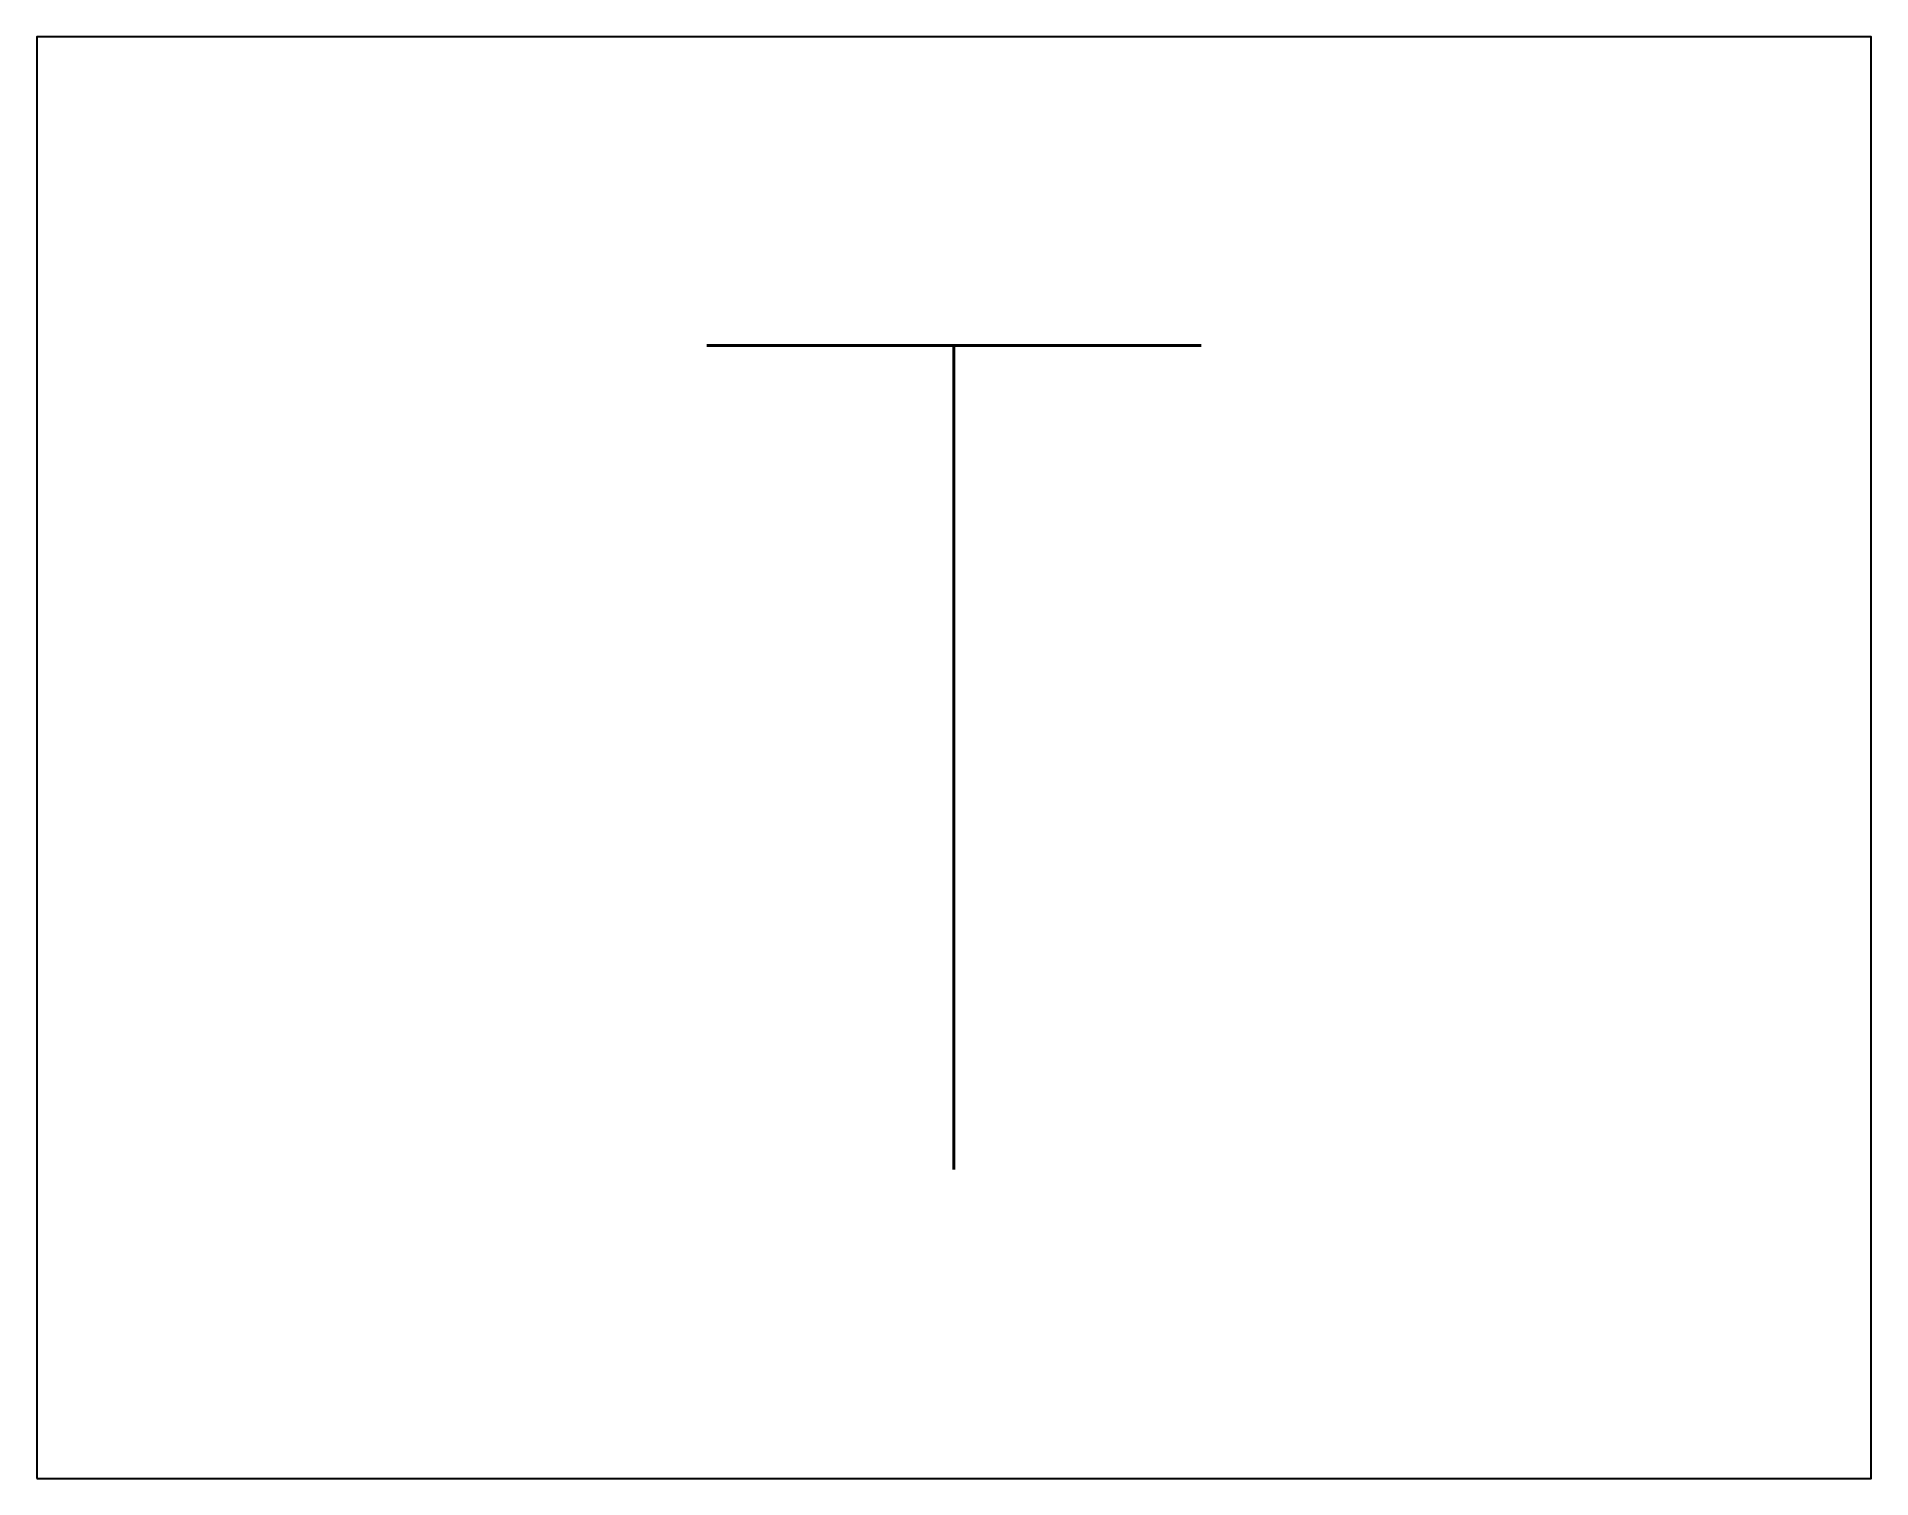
# Model space of a CAD drawing. Header units: millimetres. Extents: x -10113.359 to -10112.914, y 54.219 to 54.569.
import ezdxf
from ezdxf.enums import TextEntityAlignment as Align

# ---------------------------------------------------------------- set-up
doc = ezdxf.new("R2010")
doc.units = ezdxf.units.MM
doc.header["$LTSCALE"] = 10
doc.layers.add('Tub_componentes', color=2, linetype='Continuous')
doc.styles.add('r80', font='romans.shx')

msp = doc.modelspace()

# ---------------------------------------------------------------- linework, layer by layer
at = {"layer": 'Tub_componentes'}
msp.add_lwpolyline([(-10113.35896, 54.21891), (-10112.91373, 54.21891), (-10112.91373, 54.56891), (-10113.35896, 54.56891)], close=True, dxfattribs=at)

# ---------------------------------------------------------------- texts
at = {"layer": 'Tub_componentes', "color": 3, "linetype": 'Continuous', "style": 'r80'}
msp.add_text('T', height=0.2, dxfattribs=at).set_placement((-10113.13635, 54.39391), align=Align.MIDDLE_CENTER)

doc.saveas('drawing.dxf')
